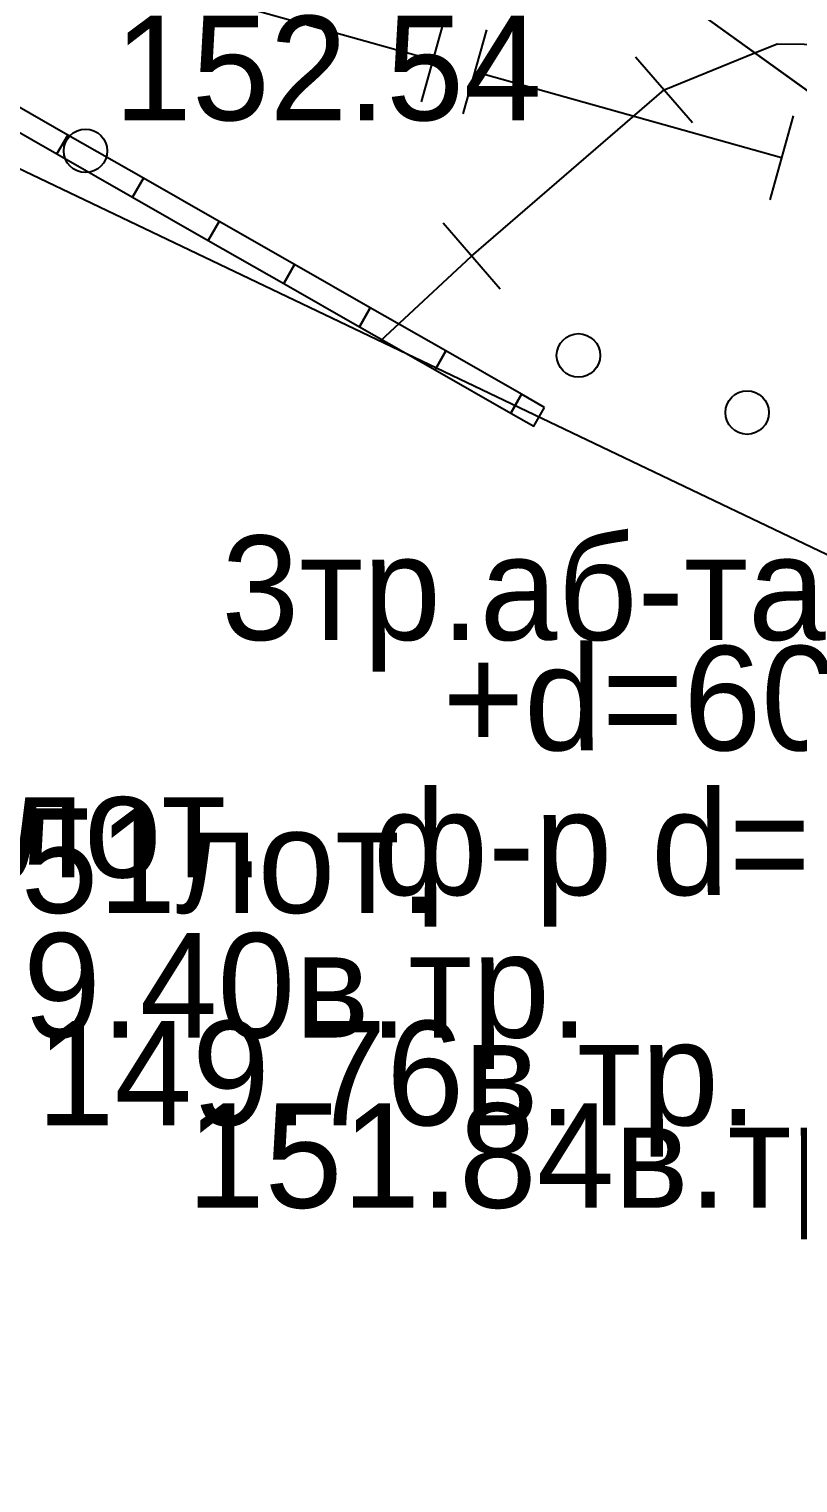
# Model space of a CAD drawing. Header units: metres. Extents: x -2743 to 126, y 13385 to 13916.
# Drawn here: x -1943.27 to -1934.44, y 13640.55 to 13657.26 of the extents above; entities that cross this region are included whole.
import ezdxf

# ---------------------------------------------------------------- set-up
doc = ezdxf.new("R2010")
doc.units = ezdxf.units.M
for name, color, linetype in [('output[1-12]_3_ДЖКХ-24_03233up$0$Газопровод', 7, 'Continuous'), ('output[1-12]_3_ДЖКХ-24_03233up$0$Кабели', 7, 'Continuous'), ('output[1-12]_3_ДЖКХ-24_03233up$0$Кабель связи', 7, 'Continuous'), ('output[1-12]_3_ДЖКХ-24_03233up$0$Канализация самотёчная', 7, 'Continuous'), ('output[1-12]_brd$0$Граница заказа', 7, 'Continuous'), ('output[23]_3_ДЖКХ-25_01840kl$0$Красные линии', 7, 'Continuous'), ('output[23]_3_ДЖКХ-25_01840pp$0$Водосток проектный', 7, 'Continuous'), ('output[23]_3_ДЖКХ-25_01840tp$0$Горизонтали', 7, 'Continuous'), ('output[23]_3_ДЖКХ-25_01840tp$0$Отдельно стоящее дерево', 7, 'Continuous'), ('output[23]_3_ДЖКХ-25_01840up$0$Газопровод', 7, 'Continuous'), ('output[23]_3_ДЖКХ-25_01840up$0$Кабели', 7, 'Continuous'), ('output[23]_brd$0$Граница заказа', 7, 'Continuous')]:
    doc.layers.add(name, color=color, linetype=linetype)

msp = doc.modelspace()

# ---------------------------------------------------------------- linework, layer by layer
at = {"layer": 'output[1-12]_3_ДЖКХ-24_03233up$0$Кабели'}
msp.add_lwpolyline([(-1934.936, 13656.986), (-1934.68, 13657.09), (-1933.135, 13657.072)], dxfattribs=at)
at = {"layer": 'output[1-12]_brd$0$Граница заказа'}
msp.add_lwpolyline([(-2346.581, 13797.271), (-2166.599, 13756.435), (-2146.461, 13744.448), (-2137.057, 13735.438), (-2116.083, 13730.556), (-2106.947, 13730.964), (-2106.947, 13685.73), (-2024.861, 13668.702), (-2016.466, 13689.267), (-1943.717, 13663.309), (-1875.376, 13614.096), (-1826.303, 13588.476), (-1816.168, 13541.725), (-1765.892, 13527.485), (-1735.115, 13529.544), (-1686.146, 13524.756), (-1676.411, 13564.262), (-1525.599, 13535.005), (-1412.062, 13512.979), (-1427.758, 13454.715), (-1407.548, 13450.243), (-1398.752, 13489.999), (-1344.683, 13479.798), (-1272.603, 13462.997)], dxfattribs=at)
at = {"layer": 'output[23]_3_ДЖКХ-25_01840kl$0$Красные линии'}
for points in [[(-1942.827, 13656.042), (-1943.695, 13656.538), (-1943.819, 13656.321), (-1942.951, 13655.825), (-1942.827, 13656.042)], [(-1941.958, 13655.546), (-1942.827, 13656.042), (-1942.951, 13655.825), (-1942.082, 13655.328), (-1941.958, 13655.546)], [(-1941.09, 13655.049), (-1941.958, 13655.546), (-1942.082, 13655.328), (-1941.214, 13654.832), (-1941.09, 13655.049)], [(-1940.222, 13654.553), (-1941.09, 13655.049), (-1941.214, 13654.832), (-1940.346, 13654.336), (-1940.222, 13654.553)], [(-1939.353, 13654.057), (-1940.222, 13654.553), (-1940.346, 13654.336), (-1939.478, 13653.84), (-1939.353, 13654.057)], [(-1938.485, 13653.561), (-1939.353, 13654.057), (-1939.478, 13653.84), (-1938.609, 13653.344), (-1938.485, 13653.561)], [(-1937.617, 13653.065), (-1938.485, 13653.561), (-1938.609, 13653.344), (-1937.741, 13652.848), (-1937.617, 13653.065)], [(-1937.351, 13652.913), (-1937.617, 13653.065), (-1937.741, 13652.848), (-1937.475, 13652.696), (-1937.351, 13652.913)]]:
    msp.add_lwpolyline(points, close=True, dxfattribs=at)
at = {"layer": 'output[23]_3_ДЖКХ-25_01840tp$0$Горизонтали'}
msp.add_circle((-1942.623, 13655.86), 0.25, dxfattribs=at)
at = {"layer": 'output[23]_3_ДЖКХ-25_01840tp$0$Отдельно стоящее дерево'}
for centre in [(-1936.963, 13653.51), (-1935.026, 13652.853)]:
    msp.add_circle(centre, 0.25, dxfattribs=at)
at = {"layer": 'output[23]_3_ДЖКХ-25_01840up$0$Газопровод'}
for points in [[(-1938.635, 13656.903), (-1942.157, 13657.891)], [(-1938.5, 13657.385), (-1938.77, 13656.422)], [(-1938.019, 13657.25), (-1938.289, 13656.287)], [(-1934.632, 13655.781), (-1938.154, 13656.768)], [(-1934.497, 13656.262), (-1934.767, 13655.299)]]:
    msp.add_lwpolyline(points, dxfattribs=at)
at = {"layer": 'output[23]_3_ДЖКХ-25_01840up$0$Кабели'}
for points in [[(-1935.98, 13656.56), (-1934.936, 13656.986)], [(-1935.653, 13656.182), (-1936.307, 13656.938)], [(-1938.19, 13654.65), (-1935.98, 13656.56)], [(-1937.863, 13654.272), (-1938.517, 13655.028)], [(-1939.237, 13653.676), (-1938.19, 13654.65)]]:
    msp.add_lwpolyline(points, dxfattribs=at)
at = {"layer": 'output[23]_brd$0$Граница заказа'}
msp.add_lwpolyline([(-1912.765, 13641.02), (-1943.717, 13663.309), (-2005.475, 13685.345), (-1912.765, 13641.02)], dxfattribs=at)

# ---------------------------------------------------------------- texts
at = {"layer": 'output[1-12]_3_ДЖКХ-24_03233up$0$Газопровод'}
msp.add_text('149.76в.тр.', height=1.2, dxfattribs=at).set_placement((-1943.184, 13644.664))
at = {"layer": 'output[1-12]_3_ДЖКХ-24_03233up$0$Кабель связи'}
for s, p in [('149.40в.тр.', (-1945.124, 13645.672)), ('151.84в.тр.', (-1941.458, 13643.716))]:
    msp.add_text(s, height=1.2, dxfattribs=at).set_placement(p)
at = {"layer": 'output[1-12]_3_ДЖКХ-24_03233up$0$Канализация самотёчная'}
for s, p in [('148.35лот.', (-1948.485, 13647.512)), ('147.51лот.', (-1946.491, 13647.105))]:
    msp.add_text(s, height=1.2, dxfattribs=at).set_placement(p)
at = {"layer": 'output[23]_3_ДЖКХ-25_01840pp$0$Водосток проектный'}
for s, p in [('+d=600пэ.пр.', (-1938.523, 13648.972)), ('ф-р d=920ст.пр.', (-1939.321, 13647.309))]:
    msp.add_text(s, height=1.2, dxfattribs=at).set_placement(p)
at = {"layer": 'output[23]_3_ДЖКХ-25_01840tp$0$Горизонтали'}
msp.add_text('152.54', height=1.2, dxfattribs=at).set_placement((-1942.294, 13656.212))
at = {"layer": 'output[23]_3_ДЖКХ-25_01840up$0$Кабели'}
msp.add_text('3тр.аб-та', height=1.2, dxfattribs=at).set_placement((-1941.062, 13650.24))

doc.saveas('drawing.dxf')
